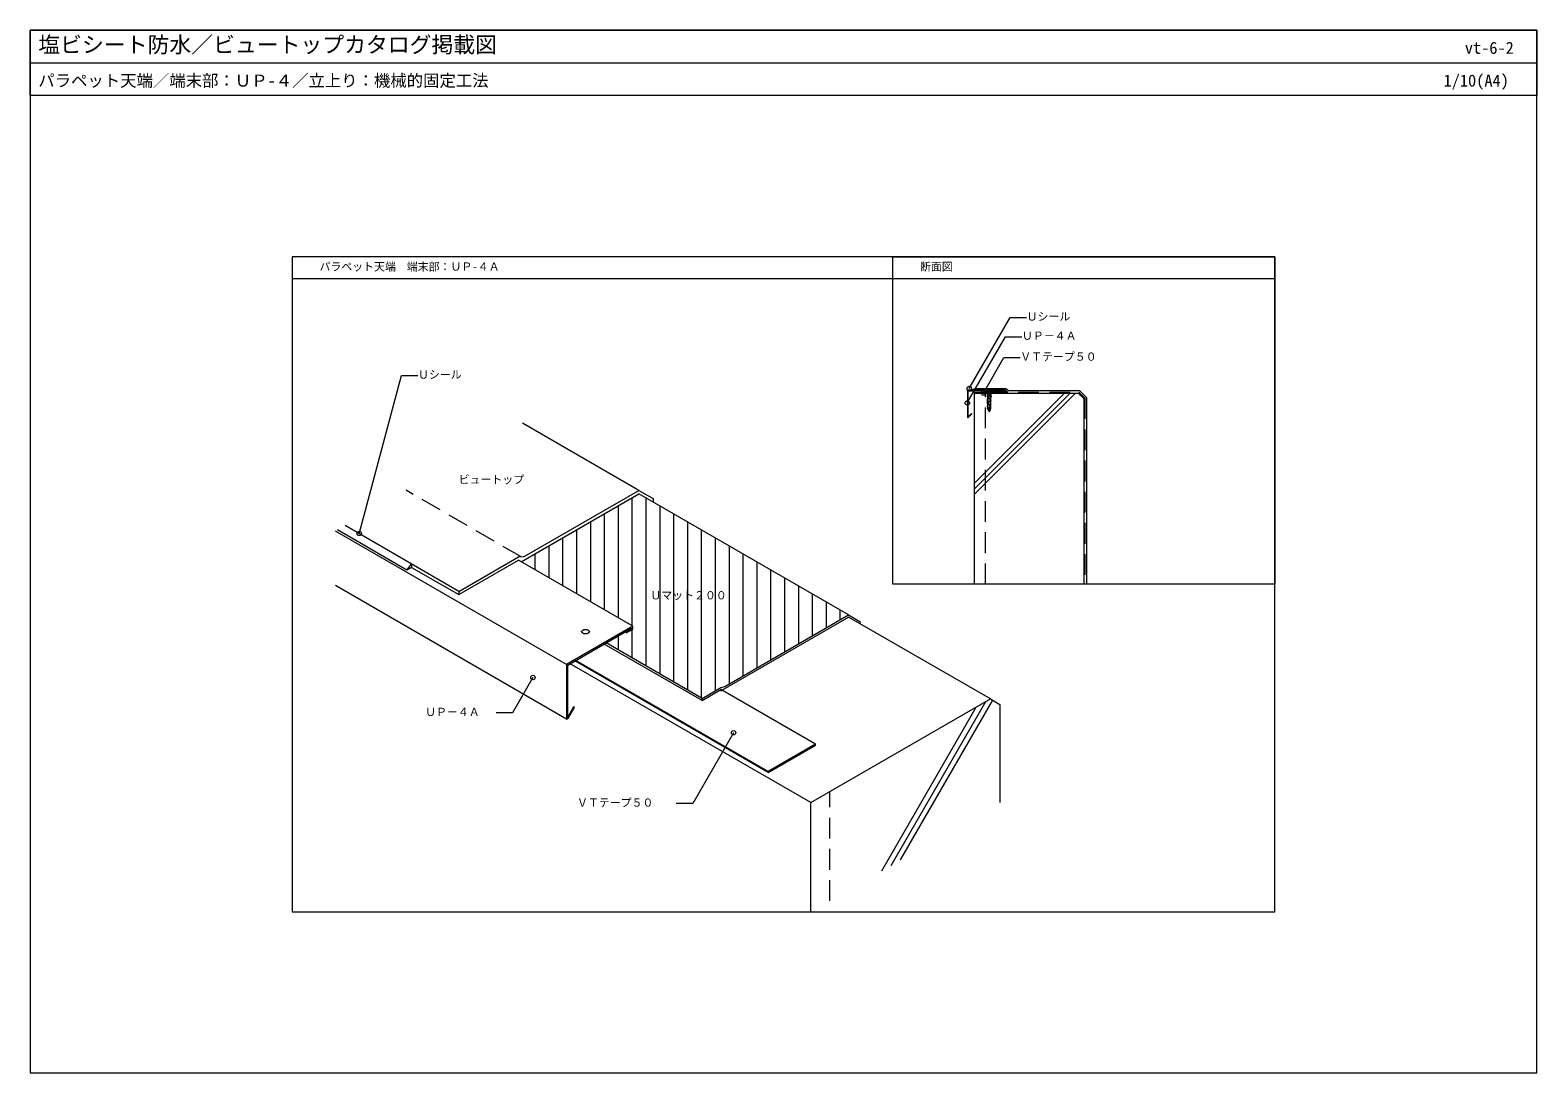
# Model space of a CAD drawing. Units: millimetres, scale not verified. Extents: x -1380 to 1380, y -955 to 955.
import ezdxf
from ezdxf.enums import TextEntityAlignment as Align

# ---------------------------------------------------------------- set-up
doc = ezdxf.new("R2010")
doc.units = ezdxf.units.MM
doc.header["$LTSCALE"] = 3
doc.linetypes.add('USER1', pattern=[19.05, 12.7, -6.35])
for name, color, linetype, lineweight in [('0-0_0', 7, 'Continuous', 18), ('0-1_WAKU', 7, 'Continuous', 18), ('0-2_KUTAI', 3, 'Continuous', 18), ('0-3_BOUSUI', 1, 'Continuous', 18), ('0-4_MOJI', 7, 'Continuous', 18), ('0-5_HATCH', 9, 'Continuous', 18), ('0-7_KANAMONO_SCREW', 4, 'Continuous', 18), ('0-8_KANAMONO', 4, 'Continuous', 18)]:
    doc.layers.add(name, color=color, linetype=linetype, lineweight=lineweight)
doc.styles.add('ＭＳ ゴシック', font='')
doc.styles.get('ＭＳ ゴシック').set_extended_font_data('MS Gothic')

msp = doc.modelspace()

# ---------------------------------------------------------------- linework, layer by layer
at = {"layer": '0-0_0'}
for p, q in [((-1380, 895), (1380, 895)), ((-900, 500), (900, 500))]:
    msp.add_line(p, q, dxfattribs=at)
msp.add_lwpolyline([(-900, -660), (900, -660), (900, 540), (-900, 540)], close=True, dxfattribs=at)
at = {"layer": '0-1_WAKU'}
msp.add_line((200, 500), (200, 540), dxfattribs=at)
for points in [[(1380, 835), (-1380, 835), (-1380, 955), (1380, 955)], [(-1380, -955), (1380, -955), (1380, 955), (-1380, 955)], [(200, 540), (900, 540), (900, -60), (200, -60)]]:
    msp.add_lwpolyline(points, close=True, dxfattribs=at)
at = {"layer": '0-2_KUTAI', "linetype": 'USER1'}
for p, q in [((370, -60), (370, 290)), ((84.641, -640), (84.641, -440))]:
    msp.add_line(p, q, dxfattribs=at)
at = {"layer": '0-2_KUTAI'}
for p, q in [((379.09, -270), (119.282, -120)), ((50, -460), (-390.807, -205.5))]:
    msp.add_line(p, q, dxfattribs=at)
for points in [[(350, -60), (350, 290), (540, 290), (550, 280), (550, -60)], [(50, -660), (50, -460), (379.09, -270), (396.41, -280), (396.41, -460)]]:
    msp.add_lwpolyline(points, dxfattribs=at)
at = {"layer": '0-3_BOUSUI'}
for p, q in [((350, 290), (400, 290)), ((-264.999, 111.864), (-478.276, 235)), ((-480.762, -18.707), (-264.999, 105.864)), ((119.282, -116), (-264.999, 105.864)), ((-594.558, -73.007), (-803.158, 47.429)), ((-689.821, -34.007), (-681.16, -23.007)), ((-594.558, -79.007), (-485.439, -16.007)), ((-681.16, -29.007), (-594.558, -79.007)), ((-594.558, -73.007), (-594.558, -79.007)), ((-149.186, -273), (-328.453, -169.5)), ((-149.186, -269), (-324.989, -167.5)), ((-27.942, -405), (-382.147, -200.5)), ((-27.942, -403), (-380.415, -199.5)), ((-149.186, -273), (-149.186, -269)), ((58.66, -353), (-114.545, -253))]:
    msp.add_line(p, q, dxfattribs=at)
at = {"layer": '0-3_BOUSUI', "linetype": 'USER1'}
for p, q in [((372.664, 292), (372.664, 291)), ((-480.242, -9.707), (-691.181, 112.079))]:
    msp.add_line(p, q, dxfattribs=at)
at = {"layer": '0-3_BOUSUI'}
for points in [[(350, 290), (350, 291), (400, 291), (400, 290)], [(58.66, -355), (58.66, -353), (-27.942, -403), (-27.942, -405)]]:
    msp.add_lwpolyline(points, close=True, dxfattribs=at)
for points in [[(350, 290), (540, 290), (550, 280), (550, -60)], [(350.929, 298.5), (407.125, 298.5), (412.125, 295), (542.071, 295), (555, 282.071), (555, -60)], [(350.929, 295.5), (406.179, 295.5), (411.179, 292)], [(-594.558, -73.007), (-485.439, -10.007), (-475.046, -9.407), (-264.999, 111.864), (-239.018, 96.864), (-239.018, 90.864)], [(-681.16, -23.007), (-681.16, -29.007), (-689.821, -34.007), (-817.015, 39.429)], [(-149.186, -269), (-114.545, -249), (-107.617, -247), (119.282, -116), (140.067, -128), (140.067, -132)], [(-149.186, -273), (-114.545, -253), (-114.545, -255), (119.282, -120), (136.602, -130)]]:
    msp.add_lwpolyline(points, dxfattribs=at)
at = {"layer": '0-3_BOUSUI', "linetype": 'USER1'}
msp.add_lwpolyline([(372.664, 292), (540.828, 292), (552, 280.828), (552, -60)], dxfattribs=at)
at = {"layer": '0-4_MOJI'}
for p, q in [((900, 500), (900, 540)), ((336.729, 272.134), (406.729, 393.378)), ((406.729, 393.378), (436.729, 393.378)), ((-777.177, 32.429), (-699.532, 322.207)), ((-699.532, 322.207), (-669.532, 322.207))]:
    msp.add_line(p, q, dxfattribs=at)
for points in [[(340.358, 298.617), (415.358, 428.521), (445.358, 428.521)], [(366.101, 290.135), (403.601, 355.087), (433.601, 355.087)], [(-459.035, -230.77), (-496.535, -295.722), (-526.535, -295.722)], [(-91.381, -331.934), (-166.381, -461.838), (-196.381, -461.838)]]:
    msp.add_lwpolyline(points, dxfattribs=at)
for centre in [(336.729, 272.134), (340.358, 298.617), (366.101, 290.135), (-777.018, 33.024), (-459.035, -230.77), (-91.381, -331.934)]:
    msp.add_circle(centre, 4, dxfattribs=at)
at = {"layer": '0-5_HATCH'}
for p, q in [((347.909, 295.5), (346.508, 296.901)), ((347.335, 295.5), (350.312, 298.477)), ((350.154, 295.5), (347.81, 297.845)), ((350.929, 296.97), (349.521, 298.379)), ((349.58, 295.5), (350.929, 296.848)), ((350, 125), (515, 290)), ((350, 115), (525, 290)), ((350, 105), (535, 290)), ((-302.4, -121.684), (-302.4, 84.271)), ((-277, -136.349), (-277, 98.935)), ((-251.6, -209.871), (-251.6, 98.129)), ((-226.2, -224.536), (-226.2, 83.464)), ((-327.8, -107.019), (-327.8, 69.606)), ((-200.8, -239.201), (-200.8, 68.799)), ((-378.6, -77.69), (-378.6, 40.277)), ((-353.2, -92.355), (-353.2, 54.941)), ((-175.4, -253.865), (-175.4, 54.135)), ((-150, -268.53), (-150, 39.47)), ((-429.4, -48.36), (-429.4, 10.947)), ((-404, -63.025), (-404, 25.612)), ((-124.6, -254.805), (-124.6, 24.805)), ((-99.2, -242.141), (-99.2, 10.141)), ((-480.2, -19.031), (-480.2, -18.382)), ((-454.8, -33.696), (-454.8, -3.718)), ((-73.8, -227.476), (-73.8, -4.524)), ((-48.4, -212.811), (-48.4, -19.189)), ((-23, -198.147), (-23, -33.853)), ((2.4, -183.482), (2.4, -48.518)), ((27.8, -168.817), (27.8, -63.183)), ((53.2, -154.153), (53.2, -77.848)), ((78.6, -139.488), (78.6, -92.512)), ((104, -124.823), (104, -107.177)), ((-302.4, -180.542), (-302.4, -154.458)), ((-277, -195.207), (-277, -142.794)), ((197.224, -575), (370.429, -275)), ((214.545, -565), (383.42, -272.5)), ((179.904, -585), (353.109, -285))]:
    msp.add_line(p, q, dxfattribs=at)
at = {"layer": '0-7_KANAMONO_SCREW'}
for p, q in [((381.429, 295.665), (372.429, 295.665)), ((372.429, 295.665), (372.429, 294.925)), ((381.429, 294.925), (372.429, 294.925)), ((373.254, 294.1), (372.429, 294.925)), ((373.254, 293.65), (373.254, 294.1)), ((374.039, 292.8), (373.254, 293.65)), ((380.604, 293.65), (373.254, 293.65)), ((373.539, 284.1), (373.539, 292.3)), ((374.039, 282.2), (373.539, 284.1)), ((374.788, 278.1), (373.704, 278.1)), ((373.704, 276.4), (373.704, 278.1)), ((374.779, 276.4), (373.704, 276.4)), ((374.789, 276), (373.722, 276)), ((374.81, 278.7), (373.765, 278.7)), ((374.832, 279.3), (373.818, 279.3)), ((373.865, 278.1), (374.2, 281.9)), ((373.965, 272.4), (373.865, 276.4)), ((374.855, 279.9), (373.871, 279.9)), ((374.877, 280.5), (373.924, 280.5)), ((374.899, 281.1), (373.977, 281.1)), ((374.921, 281.7), (374.03, 281.7)), ((379.819, 292.8), (374.039, 292.8)), ((374.039, 287.3), (374.039, 289.1)), ((379.819, 289.1), (374.039, 289.1)), ((378.279, 288.1), (374.039, 288.1)), ((374.039, 281.9), (374.039, 283.7)), ((374.929, 283.7), (374.039, 283.7)), ((374.929, 281.9), (374.039, 281.9)), ((374.139, 283.7), (374.139, 287.3)), ((374.929, 286.8), (374.139, 286.8)), ((374.929, 286.3), (374.139, 286.3)), ((374.929, 285.8), (374.139, 285.8)), ((374.929, 285.3), (374.139, 285.3)), ((374.929, 284.8), (374.139, 284.8)), ((374.929, 284.3), (374.139, 284.3)), ((374.779, 276.4), (374.788, 278.108)), ((374.879, 272.4), (374.779, 276.4)), ((374.788, 278.1), (374.929, 281.9)), ((375.279, 283.1), (375.279, 283.505)), ((375.579, 283.1), (375.279, 283.1)), ((375.279, 281.995), (375.279, 282.4)), ((375.579, 282.4), (375.279, 282.4)), ((375.579, 283.1), (375.579, 283.505)), ((375.579, 281.995), (375.579, 282.4)), ((375.874, 284.597), (377.821, 285.855)), ((375.874, 280.903), (377.821, 279.645)), ((376.036, 284.345), (377.984, 285.603)), ((376.036, 281.155), (377.984, 279.897)), ((376.679, 289.1), (376.679, 292.8)), ((376.679, 289.1), (376.929, 289.3)), ((377.179, 292.8), (376.929, 292.3)), ((377.179, 289.1), (376.929, 289.3)), ((377.179, 289.1), (377.179, 292.8)), ((378.279, 286.695), (378.279, 288.3)), ((378.279, 276.495), (378.279, 278.805)), ((379.819, 288.1), (378.579, 288.1)), ((378.579, 276.495), (378.579, 278.805)), ((379.819, 287.3), (378.929, 287.3)), ((378.929, 281.9), (378.929, 287.3)), ((379.719, 286.8), (378.929, 286.8)), ((379.719, 286.3), (378.929, 286.3)), ((379.719, 285.8), (378.929, 285.8)), ((379.719, 285.3), (378.929, 285.3)), ((379.719, 284.8), (378.929, 284.8)), ((379.719, 284.3), (378.929, 284.3)), ((379.819, 283.7), (378.929, 283.7)), ((379.07, 278.097), (378.929, 281.9)), ((379.819, 281.9), (378.929, 281.9)), ((379.828, 281.7), (378.93, 281.7)), ((379.881, 281.1), (378.959, 281.1)), ((378.979, 272.4), (379.079, 276.4)), ((379.934, 280.5), (378.981, 280.5)), ((379.987, 279.9), (379.003, 279.9)), ((380.04, 279.3), (379.025, 279.3)), ((380.092, 278.7), (379.048, 278.7)), ((380.135, 276), (379.069, 276)), ((380.154, 278.1), (379.07, 278.1)), ((379.079, 276.4), (379.07, 278.097)), ((380.154, 276.4), (379.079, 276.4)), ((379.992, 278.1), (379.657, 281.9)), ((379.719, 289.1), (379.719, 292.8)), ((379.719, 283.7), (379.719, 287.3)), ((379.819, 292.8), (380.604, 293.65)), ((379.819, 287.3), (379.819, 289.1)), ((380.319, 284.1), (379.819, 282.2)), ((379.819, 281.9), (379.819, 283.7)), ((379.892, 272.4), (379.992, 276.4)), ((380.154, 276.4), (380.154, 278.1)), ((380.604, 294.1), (381.429, 294.925)), ((381.429, 295.665), (381.429, 294.925)), ((374.804, 275.4), (373.737, 275.4)), ((374.819, 274.8), (373.752, 274.8)), ((374.834, 274.2), (373.767, 274.2)), ((374.849, 273.6), (373.782, 273.6)), ((374.864, 273), (373.797, 273)), ((373.842, 270.7), (373.804, 272.4)), ((374.879, 272.4), (373.804, 272.4)), ((374.879, 270.7), (373.842, 270.7)), ((374.893, 270.4), (373.865, 270.4)), ((374.916, 269.9), (373.874, 269.9)), ((374.962, 269.3), (373.885, 269.3)), ((374.985, 268.7), (373.896, 268.7)), ((375.008, 268.1), (373.906, 268.1)), ((375.031, 267.5), (373.917, 267.5)), ((375.054, 266.9), (373.929, 266.9)), ((373.929, 265.1), (373.929, 266.9)), ((375.054, 265.1), (373.929, 265.1)), ((375.054, 262.5), (373.929, 262.5)), ((374.179, 266.9), (374.004, 270.7)), ((375.054, 264.55), (374.004, 264.55)), ((375.054, 264.05), (374.004, 264.05)), ((375.054, 263.55), (374.004, 263.55)), ((375.054, 263.05), (374.004, 263.05)), ((374.179, 262.5), (374.179, 265.1)), ((375.054, 266.9), (374.879, 270.7)), ((375.054, 262.5), (375.054, 265.1)), ((375.279, 270.995), (375.279, 273.305)), ((375.429, 264.203), (375.429, 264.02)), ((375.429, 261.903), (375.429, 261.72)), ((376.929, 262.4), (375.518, 264.233)), ((376.929, 260.1), (375.518, 261.933)), ((376.929, 261.9), (375.533, 263.715)), ((376.929, 259.6), (375.533, 261.415)), ((375.579, 270.995), (375.579, 273.305)), ((375.874, 274.397), (377.821, 275.655)), ((375.874, 269.903), (377.621, 268.774)), ((376.036, 274.145), (377.984, 275.403)), ((376.036, 270.155), (377.784, 269.026)), ((376.779, 263.1), (376.779, 263.274)), ((377.079, 263.1), (376.779, 263.1)), ((376.929, 262.4), (378.339, 264.233)), ((376.929, 261.9), (378.325, 263.715)), ((376.929, 260.1), (378.339, 261.933)), ((376.929, 259.6), (378.325, 261.415)), ((377.079, 263.1), (377.079, 263.274)), ((377.374, 264.366), (377.621, 264.526)), ((377.536, 264.114), (377.784, 264.274)), ((378.079, 265.366), (378.079, 267.934)), ((378.379, 265.366), (378.379, 267.934)), ((378.429, 264.203), (378.429, 264.02)), ((378.429, 261.903), (378.429, 261.72)), ((378.804, 266.9), (378.979, 270.7)), ((379.929, 266.9), (378.804, 266.9)), ((379.929, 265.1), (378.804, 265.1)), ((378.804, 262.5), (378.804, 265.1)), ((379.854, 264.55), (378.804, 264.55)), ((379.854, 264.05), (378.804, 264.05)), ((379.854, 263.55), (378.804, 263.55)), ((379.854, 263.05), (378.804, 263.05)), ((379.928, 262.5), (378.804, 262.5)), ((379.927, 267.5), (378.827, 267.5)), ((379.941, 268.1), (378.85, 268.1)), ((379.955, 268.7), (378.873, 268.7)), ((379.968, 269.3), (378.896, 269.3)), ((379.982, 269.9), (378.942, 269.9)), ((379.993, 270.4), (378.957, 270.4)), ((380.054, 272.4), (378.979, 272.4)), ((380.015, 270.7), (378.979, 270.7)), ((380.06, 273), (378.994, 273)), ((380.09, 274.2), (379.024, 274.2)), ((380.075, 273.6), (379.025, 273.6)), ((379.029, 259.1), (379.929, 262.5)), ((380.105, 274.8), (379.039, 274.8)), ((380.12, 275.4), (379.054, 275.4)), ((379.679, 266.9), (379.765, 270.7)), ((379.679, 262.5), (379.679, 265.1)), ((379.929, 265.1), (379.929, 266.9)), ((380.015, 270.7), (380.054, 272.4))]:
    msp.add_line(p, q, dxfattribs=at)
for points in [[(380.604, 293.65), (380.604, 294.1), (373.254, 294.1)], [(374.139, 289.1), (374.139, 292.8), (373.539, 292.3)], [(374.929, 281.9), (374.929, 287.3), (374.039, 287.3)], [(376.929, 289.3), (376.929, 292.3), (376.679, 292.8)], [(378.579, 286.695), (378.579, 288.3), (378.279, 288.3)], [(380.319, 284.1), (380.319, 292.3), (379.719, 292.8)], [(379.029, 259.1), (374.829, 259.1), (373.929, 262.5)]]:
    msp.add_lwpolyline(points, dxfattribs=at)
for centre, radius, start, end in [((376.579, 283.505), 1.3, 122.8584, 180), ((376.579, 281.995), 1.3, 180, 237.1416), ((376.579, 283.505), 1, 122.8584, 180), ((376.579, 281.995), 1, 180, 237.1416), ((377.279, 286.695), 1, 302.8584, 0), ((377.279, 278.805), 1, 0, 57.1416), ((377.279, 276.495), 1, 302.8584, 360), ((377.279, 286.695), 1.3, 302.8584, 360), ((377.279, 278.805), 1.3, 0, 57.1416), ((377.279, 276.495), 1.3, 302.8584, 360), ((376.579, 273.305), 1.3, 122.8584, 180), ((376.579, 270.995), 1.3, 180, 237.1416), ((375.479, 264.203), 0.05, 37.56859, 180), ((375.929, 264.02), 0.5, 180, 217.56859), ((375.479, 261.903), 0.05, 37.56859, 180), ((375.929, 261.72), 0.5, 180, 217.56859), ((384.712, 260.905), 9.383, 191.09155, 213.95053), ((376.579, 273.305), 1, 122.8584, 180), ((376.579, 270.995), 1, 180, 237.1416), ((378.079, 263.274), 1.3, 122.8584, 180), ((369.146, 260.905), 9.383, 326.04947, 348.90845), ((378.079, 263.274), 1, 122.8584, 180), ((377.079, 267.934), 1, 0, 57.1416), ((377.079, 265.366), 1, 302.8584, 360), ((377.079, 267.934), 1.3, 0, 57.1416), ((377.079, 265.366), 1.3, 302.8584, 0), ((377.929, 264.02), 0.5, 322.43141, 0), ((377.929, 261.72), 0.5, 322.43141, 0), ((378.379, 264.203), 0.05, 0, 142.43141), ((378.379, 261.903), 0.05, 0, 142.43141)]:
    msp.add_arc(centre, radius, start, end, dxfattribs=at)
at = {"layer": '0-8_KANAMONO'}
for p, q in [((336.929, 294.5), (336.929, 246.5)), ((-397.339, -206.871), (-820.479, 37.429)), ((-276.095, -136.871), (-485.439, -16.007)), ((-397.339, -306.871), (-820.479, -62.571))]:
    msp.add_line(p, q, dxfattribs=at)
for points in [[(405.179, 295.5), (382.679, 295.5), (380.429, 292.8), (373.429, 292.8), (371.179, 295.5), (337.929, 295.5)], [(338.636, 245.793), (345, 252.157), (344.222, 252.935), (338.029, 246.741), (338.029, 294.4), (370.664, 294.4), (372.664, 292)], [(372.664, 292), (381.194, 292), (383.194, 294.4), (405.179, 294.4)], [(405.179, 293.1), (401.929, 293.1), (401.929, 292), (405.179, 292)]]:
    msp.add_lwpolyline(points, dxfattribs=at)
msp.add_lwpolyline([(-395.26, -303.271), (-395.26, -208.071), (-278.174, -140.471), (-278.174, -141.071), (-288.219, -146.871), (-288.219, -149.271), (-276.095, -142.271), (-276.095, -136.871), (-397.339, -206.871), (-397.339, -306.871), (-394.399, -305.174), (-383.013, -285.452), (-384.482, -284.604)], close=True, dxfattribs=at)
for centre, radius, start, end in [((337.929, 294.5), 1, 90, 180), ((405.179, 293.75), 1.75, 270, 90), ((405.179, 293.75), 0.65, 270, 90), ((337.929, 246.5), 1, 180, 315)]:
    msp.add_arc(centre, radius, start, end, dxfattribs=at)
msp.add_ellipse((-362.698, -146.871), major_axis=(7.104, 0), ratio=0.57735, dxfattribs=at)

# ---------------------------------------------------------------- texts
at = {"layer": '0-1_WAKU', "style": 'ＭＳ ゴシック'}
for s, height, p in [('塩ビシート防水／ビュートップカタログ掲載図', 29.33, (-1365, 905)), ('vt-6-2', 21.99, (1248.046, 905)), ('パラペット天端／端末部：ＵＰ-４／立上り：機械的固定工法', 21.99, (-1365, 845)), ('1/10(A4)', 21.99, (1209.061, 845))]:
    msp.add_text(s, height=height, dxfattribs=at).set_placement(p, align=Align.BOTTOM_LEFT)
at = {"layer": '0-4_MOJI', "style": 'ＭＳ ゴシック'}
for s, p in [('パラペット天端\u3000端末部：ＵＰ-４Ａ', (-850, 510)), ('断面図', (250, 510)), ('Ｕシール', (445.358, 418.521)), ('ＵＰ－４Ａ', (436.729, 383.378)), ('ＶＴテープ５０', (433.601, 345.087)), ('Ｕシール', (-669.532, 312.207)), ('ビュートップ', (-594.959, 120.045)), ('Ｕマット２００', (-243.898, -92.109)), ('ＵＰ－４Ａ', (-656.484, -305.722)), ('ＶＴテープ５０', (-378.31, -471.838))]:
    msp.add_text(s, height=14.66, dxfattribs=at).set_placement(p, align=Align.BOTTOM_LEFT)

doc.saveas('drawing.dxf')
